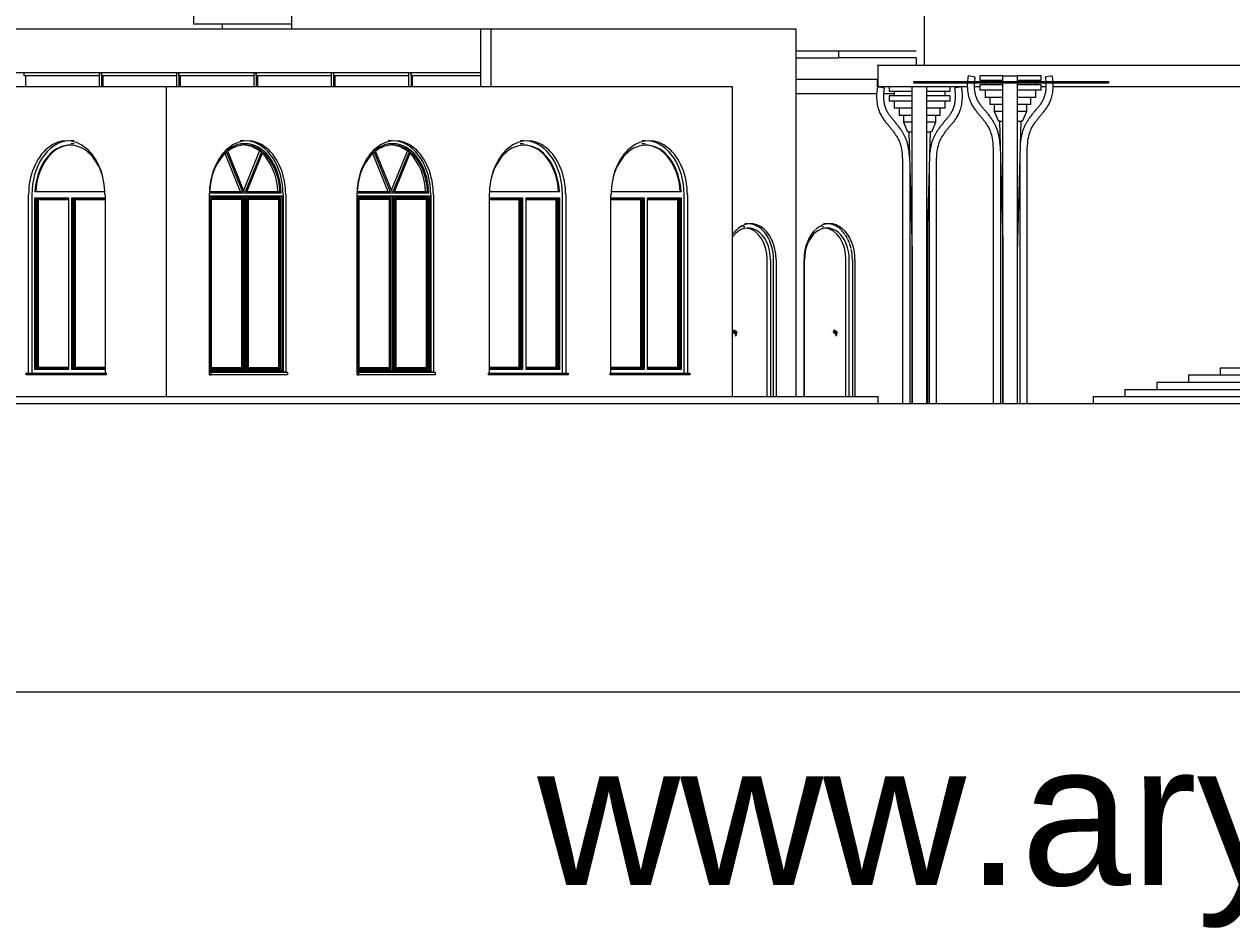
# Model space of a CAD drawing. Header units: millimetres. Extents: x -21636 to 28764, y -7273 to 14600.
# Drawn here: x -13209 to 3564, y -7273 to 5269 of the extents above; entities that cross this region are included whole.
import ezdxf

# ---------------------------------------------------------------- set-up
doc = ezdxf.new("R2010")
doc.units = ezdxf.units.MM
for name, color, linetype, lineweight in [('A-DETL-THIN', 151, 'Continuous', 9), ('A-DOOR', 31, 'Continuous', 9), ('A-DOOR-FRAM', 31, 'Continuous', 9), ('A-FLOR', 192, 'Continuous', 9), ('A-GENM', 13, 'Continuous', 9), ('A-GLAZ', 151, 'Continuous', 9), ('A-GLAZ-CURT', 52, 'Continuous', 9), ('A-GLAZ-CWMG', 51, 'Continuous', 9), ('A-ROOF', 132, 'Continuous', 9), ('A-WALL', 113, 'Continuous', 9), ('G-ANNO-TEXT', 231, 'Continuous', 9), ('I-FURN-PNLS', 30, 'Continuous', 9), ('I-WALL', 2, 'Continuous', 9)]:
    doc.layers.add(name, color=color, linetype=linetype, lineweight=lineweight)
doc.styles.add('Arial', font='arial.ttf', dxfattribs={"height": 1967.065868})

# ---------------------------------------------------------------- blocks, each defined once
blk = doc.blocks.new('Arch - 750 x 2100 mm-239388-West')
at = {"layer": 'A-DOOR'}
for p, q in [((-2106, 2455), (-2130, 2455)), ((-1955, 1020), (-1957, 1020)), ((-1934, 1007), (-1955, 1007)), ((-1957, 980), (-1955, 980)), ((-1955, 993), (-1934, 993))]:
    blk.add_line(p, q, dxfattribs=at)
at = {"layer": 'A-DOOR', "flags": 128}
for points in [[(-2007, 1009), (-2007, 1009), (-2007, 1009), (-2007, 1009)], [(-2007, 1009), (-2007, 1009), (-2007, 1009), (-2007, 1009)], [(-1932, 1009), (-1932, 1009), (-1932, 1009), (-1932, 1009), (-1932, 1009), (-1932, 1009), (-1932, 1009), (-1932, 1009), (-1932, 1009), (-1933, 1009), (-1933, 1009), (-1933, 1009), (-1933, 1009), (-1933, 1009), (-1933, 1009), (-1933, 1009), (-1933, 1009), (-1933, 1009), (-1933, 1009), (-1933, 1009), (-1933, 1009), (-1933, 1009), (-1933, 1009), (-1933, 1009), (-1933, 1009), (-1933, 1009), (-1933, 1009), (-1933, 1009), (-1933, 1009), (-1933, 1009), (-1933, 1009), (-1933, 1009), (-1933, 1009), (-1934, 1009), (-1934, 1009), (-1934, 1009), (-1934, 1009), (-1934, 1009), (-1934, 1009), (-1934, 1009), (-1934, 1009), (-1934, 1009), (-1934, 1009), (-1934, 1009), (-1934, 1009), (-1934, 1009), (-1934, 1009), (-1934, 1009), (-1934, 1009), (-1934, 1009), (-1935, 1009), (-1935, 1009), (-1935, 1009), (-1935, 1009), (-1935, 1009), (-1935, 1009), (-1935, 1009), (-1935, 1009), (-1935, 1009)], [(-1933, 1009), (-1933, 1009), (-1933, 1009), (-1933, 1009), (-1933, 1009), (-1933, 1009), (-1933, 1009), (-1933, 1009), (-1933, 1009), (-1933, 1009), (-1933, 1009), (-1932, 1009), (-1932, 1009), (-1932, 1009), (-1932, 1009), (-1932, 1009), (-1932, 1009), (-1932, 1009), (-1932, 1009), (-1932, 1009)], [(-1932, 1009), (-1932, 1009), (-1932, 1009), (-1931, 1009), (-1931, 1009), (-1930, 1008), (-1930, 1008), (-1930, 1008), (-1929, 1008), (-1929, 1008), (-1929, 1008), (-1928, 1008), (-1928, 1008), (-1928, 1007), (-1927, 1007), (-1927, 1007), (-1927, 1007), (-1926, 1007), (-1926, 1006), (-1926, 1006), (-1926, 1006), (-1925, 1006), (-1925, 1005), (-1925, 1005), (-1925, 1005), (-1924, 1004), (-1924, 1004), (-1924, 1004), (-1924, 1003), (-1924, 1003), (-1924, 1003), (-1923, 1002), (-1923, 1002), (-1923, 1002), (-1923, 1001), (-1923, 1001), (-1923, 1000), (-1923, 1000), (-1923, 1000), (-1923, 999), (-1923, 999)], [(-1932, 945), (-1932, 945), (-1932, 945), (-1932, 945), (-1932, 945), (-1932, 945), (-1932, 945), (-1932, 945), (-1932, 945), (-1932, 944), (-1933, 944), (-1933, 944), (-1933, 944), (-1933, 944), (-1933, 944), (-1933, 944), (-1933, 944), (-1933, 944), (-1933, 944), (-1933, 944), (-1933, 944), (-1933, 944), (-1933, 944), (-1933, 944), (-1934, 944), (-1934, 944), (-1934, 944), (-1934, 944)], [(-1923, 999), (-1923, 993), (-1923, 986), (-1924, 979), (-1925, 973), (-1926, 966), (-1928, 960), (-1929, 954), (-1931, 947), (-1932, 945)]]:
    blk.add_lwpolyline(points, dxfattribs=at)
at = {"layer": 'A-DOOR'}
for centre, major_axis, start_param, end_param in [((-1957, 1000), (0, 20), 0, 1.570796), ((-1955, 1000), (0, 20), 5.048912, 7.853982), ((-1955, 1000), (0, 7), 6.021386, 7.853982), ((-1935, 999), (0, 9.45), 0, 1.570796), ((-1933, 999), (0, 9.45), 5.759587, 6.283185), ((-1957, 1000), (0, 20), 1.570796, 3.403392), ((-1955, 1000), (0, 20), 1.570796, 4.364559), ((-1955, 1000), (0, 7), 1.570796, 3.403392), ((-1825, 999), (0, 165), 1.570796, 1.904747), ((-1934, 946), (0, 2.34), 1.904747, 2.985054), ((-1934, 946), (0, 2.34), 3.298132, 4.378438)]:
    blk.add_ellipse(centre, major_axis=major_axis, ratio=0.707107, start_param=start_param, end_param=end_param, dxfattribs=at)
at = {"layer": 'A-DOOR-FRAM'}
for p, q in [((-2060, 2500), (-2105, 2500)), ((-2371, 100), (-2371, 2000)), ((-1795, 100), (-1795, 2000)), ((-1749, 100), (-1749, 2000)), ((-1706, 2000), (-1706, 100))]:
    blk.add_line(p, q, dxfattribs=at)
for centre, major_axis, start_param, end_param in [((-2060, 2000), (0, 440), 4.712389, 7.853982), ((-2106, 2000), (0, 440), 4.712389, 6.200512), ((-2060, 2000), (0, 500), 6.126106, 6.232979), ((-2060, 2000), (0, 500), 5.969026, 6.107204), ((-2060, 2000), (0, 500), 5.811946, 5.949747), ((-2060, 2000), (0, 500), 5.654867, 5.792242), ((-2060, 2000), (0, 500), 5.497787, 5.634663), ((-2060, 2000), (0, 500), 5.340708, 5.476961), ((-2060, 2000), (0, 500), 5.183628, 5.319032), ((-2060, 2000), (0, 500), 5.026548, 5.160601), ((-2060, 2000), (0, 500), 4.712389, 5.000666)]:
    blk.add_ellipse(centre, major_axis=major_axis, ratio=0.707107, start_param=start_param, end_param=end_param, dxfattribs=at)
blk = doc.blocks.new('Arch - 750 x 2100 mm-239389-West')
at = {"layer": 'A-DOOR'}
for p, q in [((-3201, 2455), (-3226, 2455)), ((-3347, 1020), (-3349, 1020)), ((-3326, 1007), (-3347, 1007)), ((-3349, 980), (-3347, 980)), ((-3347, 993), (-3326, 993))]:
    blk.add_line(p, q, dxfattribs=at)
at = {"layer": 'A-DOOR', "flags": 128}
for points in [[(-3325, 1009), (-3325, 1009), (-3325, 1009), (-3325, 1009), (-3325, 1009), (-3325, 1009), (-3325, 1009), (-3325, 1009), (-3325, 1009), (-3325, 1009), (-3325, 1009), (-3325, 1009), (-3325, 1009), (-3325, 1009), (-3325, 1009), (-3325, 1009), (-3325, 1009), (-3325, 1009), (-3325, 1009), (-3325, 1009), (-3325, 1009), (-3325, 1009), (-3325, 1009), (-3325, 1009), (-3325, 1009), (-3325, 1009), (-3325, 1009), (-3325, 1009), (-3325, 1009), (-3325, 1009), (-3325, 1009), (-3326, 1009), (-3326, 1009), (-3326, 1009), (-3326, 1009), (-3326, 1009), (-3326, 1009), (-3326, 1009), (-3326, 1009), (-3326, 1009), (-3326, 1009), (-3326, 1009), (-3326, 1009), (-3326, 1009), (-3326, 1009), (-3326, 1009), (-3326, 1009), (-3326, 1009), (-3327, 1009), (-3327, 1009), (-3327, 1009), (-3327, 1009), (-3327, 1009), (-3327, 1009), (-3327, 1009), (-3327, 1009), (-3327, 1009), (-3327, 1009), (-3327, 1009)], [(-3325, 1009), (-3325, 1009), (-3325, 1009), (-3325, 1009), (-3325, 1009), (-3325, 1009), (-3325, 1009), (-3325, 1009), (-3325, 1009), (-3325, 1009), (-3325, 1009), (-3325, 1009), (-3325, 1009), (-3325, 1009), (-3325, 1009), (-3325, 1009), (-3325, 1009), (-3325, 1009), (-3325, 1009), (-3325, 1009)], [(-3325, 1009), (-3324, 1009), (-3324, 1009), (-3323, 1009), (-3323, 1009), (-3323, 1008), (-3322, 1008), (-3322, 1008), (-3322, 1008), (-3321, 1008), (-3321, 1008), (-3320, 1008), (-3320, 1008), (-3320, 1007), (-3319, 1007), (-3319, 1007), (-3319, 1007), (-3319, 1007), (-3318, 1006), (-3318, 1006), (-3318, 1006), (-3317, 1006), (-3317, 1005), (-3317, 1005), (-3317, 1005), (-3317, 1004), (-3316, 1004), (-3316, 1004), (-3316, 1003), (-3316, 1003), (-3316, 1003), (-3316, 1002), (-3315, 1002), (-3315, 1002), (-3315, 1001), (-3315, 1001), (-3315, 1000), (-3315, 1000), (-3315, 1000), (-3315, 999), (-3315, 999)], [(-3324, 945), (-3324, 945), (-3324, 945), (-3324, 945), (-3324, 945), (-3324, 945), (-3324, 945), (-3324, 945), (-3325, 945), (-3325, 944), (-3325, 944), (-3325, 944), (-3325, 944), (-3325, 944), (-3325, 944), (-3325, 944), (-3325, 944), (-3325, 944), (-3325, 944), (-3325, 944), (-3325, 944), (-3325, 944), (-3326, 944), (-3326, 944), (-3326, 944), (-3326, 944), (-3326, 944), (-3326, 944)], [(-3315, 999), (-3315, 993), (-3316, 986), (-3316, 979), (-3317, 973), (-3318, 966), (-3320, 960), (-3321, 954), (-3323, 947), (-3324, 945)]]:
    blk.add_lwpolyline(points, dxfattribs=at)
at = {"layer": 'A-DOOR'}
for centre, major_axis, start_param, end_param in [((-3349, 1000), (0, 20), 0, 1.570796), ((-3347, 1000), (0, 20), 5.060219, 7.853982), ((-3347, 1000), (0, 7), 6.021386, 7.853982), ((-3327, 999), (0, 9.45), 0, 1.570796), ((-3325, 999), (0, 9.45), 6.021386, 6.283185), ((-3349, 1000), (0, 20), 1.570796, 3.403392), ((-3347, 1000), (0, 20), 1.570796, 4.375866), ((-3347, 1000), (0, 7), 1.570796, 3.403392), ((-3217, 999), (0, 165), 1.570796, 1.904747), ((-3326, 946), (0, 2.34), 1.904747, 2.985054), ((-3326, 946), (0, 2.34), 3.298132, 4.378438)]:
    blk.add_ellipse(centre, major_axis=major_axis, ratio=0.707107, start_param=start_param, end_param=end_param, dxfattribs=at)
at = {"layer": 'A-DOOR-FRAM'}
for p, q in [((-3155, 2500), (-3199, 2500)), ((-2890, 100), (-2890, 2000)), ((-2844, 2000), (-2844, 100)), ((-2801, 100), (-2801, 2000))]:
    blk.add_line(p, q, dxfattribs=at)
for centre, major_axis, end_param in [((-3155, 2000), (0, 440), 7.044411), ((-3201, 2000), (0, 440), 6.200512), ((-3155, 2000), (0, 500), 6.232979)]:
    blk.add_ellipse(centre, major_axis=major_axis, ratio=0.707107, start_param=4.712389, end_param=end_param, dxfattribs=at)
blk = doc.blocks.new('Table Dining 4 Seater-Circular - 1200 mm dia-177582-West')
at = {"layer": 'I-FURN-PNLS', "flags": 128}
blk.add_lwpolyline([(-13063, 1430), (-13064, 1430), (-13064, 1430)], dxfattribs=at)
blk = doc.blocks.new('roof 3 - roof 3-224801-West')
at = {"layer": 'A-GENM'}
for p, q in [((-2486, 4900), (-1896, 4900)), ((-1896, 4900), (-820, 4900)), ((-1896, 4800), (-1896, 4900)), ((-1896, 4800), (-1902, 4800)), ((-820, 4800), (-1896, 4800))]:
    blk.add_line(p, q, dxfattribs=at)
blk = doc.blocks.new('Family6 - Family6-227031-West')
at = {"layer": 'A-GENM'}
for p in [(-16502, 100), (-1348, 0)]:
    blk.add_line(p, (-1348, 100), dxfattribs=at)
blk = doc.blocks.new('System Panel - Glazed-229369-West')
at = {"layer": 'A-GLAZ-CURT'}
blk.add_line((-7818, 4550), (-7818, 4400), dxfattribs=at)
blk = doc.blocks.new('System Panel - Glazed-229370-West')
at = {"layer": 'A-GLAZ-CURT'}
blk.add_line((-8892, 4550), (-8892, 4400), dxfattribs=at)
blk = doc.blocks.new('Rectangular Mullion - 50 x 150mm-V5-West')
at = {"layer": 'A-GLAZ-CWMG'}
for p, q in [((-7836, 4550), (-7836, 4600)), ((-6867, 4550), (-7836, 4550))]:
    blk.add_line(p, q, dxfattribs=at)
blk = doc.blocks.new('Rectangular Mullion - 50 x 150mm-229366-West')
at = {"layer": 'A-GLAZ-CWMG'}
for p, q in [((-8910, 4550), (-8910, 4600)), ((-7871, 4550), (-8910, 4550)), ((-7871, 4600), (-7871, 4550))]:
    blk.add_line(p, q, dxfattribs=at)
blk = doc.blocks.new('Rectangular Mullion - 50 x 150mm-229360-West')
at = {"layer": 'A-GLAZ-CWMG'}
for p, q in [((-7871, 4600), (-7871, 4400)), ((-7836, 4600), (-7836, 4400))]:
    blk.add_line(p, q, dxfattribs=at)
blk = doc.blocks.new('Family7 - Family7-230587-West')
at = {"layer": 'A-GENM'}
for p, q in [((-1361, 4700), (-1348, 4700)), ((-1348, 4700), (16315, 4700)), ((-1348, 4400), (-1348, 4700)), ((-1361, 4500), (-1361, 4400)), ((-1348, 4400), (-1361, 4400)), ((-110, 4400), (-1348, 4400)), ((65, 4400), (-10, 4400)), ((982, 4400), (914, 4400)), ((9615, 4400), (1082, 4400))]:
    blk.add_line(p, q, dxfattribs=at)
blk = doc.blocks.new('Family8 - COLUMN-V12-West')
at = {"layer": 'A-GENM'}
for p, q in [((-1260, 4383), (-1358, 4400)), ((-1195, 4400), (-1195, 4340)), ((-346, 4340), (-346, 4400)), ((-189, 4400), (-288, 4383)), ((-1195, 4340), (-877, 4340)), ((-1195, 4276), (-1195, 4201)), ((-877, 4276), (-1195, 4276)), ((-877, 4201), (-1195, 4201)), ((-1124, 4340), (-1124, 4276)), ((-1124, 4201), (-1124, 4101)), ((-677, 4340), (-346, 4340)), ((-346, 4276), (-677, 4276)), ((-346, 4201), (-677, 4201)), ((-417, 4276), (-417, 4340)), ((-417, 4101), (-417, 4201)), ((-346, 4201), (-346, 4276)), ((-877, 4101), (-1124, 4101)), ((-1055, 4101), (-1055, 4002)), ((-417, 4101), (-677, 4101)), ((-486, 4002), (-486, 4101)), ((-877, 4002), (-1055, 4002)), ((-996, 4002), (-996, 3907)), ((-996, 3907), (-939, 3773)), ((-877, 3907), (-996, 3907)), ((-486, 4002), (-677, 4002)), ((-545, 3907), (-677, 3907)), ((-602, 3773), (-545, 3907)), ((-545, 3907), (-545, 4002)), ((-924, 3773), (-939, 3773)), ((-922, 3773), (-877, 3773)), ((-922, 3773), (-877, 2103)), ((-677, 3773), (-622, 3773)), ((-672, 1950), (-622, 3773)), ((-602, 3773), (-622, 3773)), ((-1009, 3306), (-1009, 0)), ((-909, 3278), (-909, 0)), ((-877, 0), (-877, 3306)), ((-677, 3306), (-677, 0)), ((-539, 0), (-539, 3306)), ((-639, 3182), (-639, 0)), ((-877, 2126), (-877, 0)), ((-672, 1950), (-677, 1950))]:
    blk.add_line(p, q, dxfattribs=at)
for points, knots in [([(-1358, 4400), (-1370, 4332), (-1374, 4239), (-1357, 4132), (-1337, 4063), (-1309, 4004), (-1278, 3953), (-1244, 3909), (-1211, 3870), (-1180, 3834), (-1151, 3798), (-1127, 3766), (-1108, 3737), (-1093, 3715), (-1078, 3690), (-1058, 3651), (-1034, 3589), (-1014, 3478), (-1009, 3371), (-1009, 3306)], [-2.652605, -2.652605, -2.652605, -2.652605, -2.321029, -2.155241, -1.989453, -1.823666, -1.657878, -1.49209, -1.326302, -1.160515, -0.994727, -0.828939, -0.746045, -0.663151, -0.580257, -0.497363, -0.331576, -0.165788, 0, 0, 0, 0]), ([(-913, 3431), (-914, 3448), (-917, 3491), (-926, 3551), (-938, 3610), (-954, 3660), (-972, 3703), (-987, 3733), (-1000, 3754), (-1007, 3766), (-1012, 3774), (-1018, 3783), (-1024, 3793), (-1032, 3805), (-1043, 3820), (-1056, 3838), (-1072, 3859), (-1088, 3878), (-1103, 3898), (-1116, 3913), (-1127, 3926), (-1138, 3939), (-1151, 3954), (-1166, 3973), (-1181, 3992), (-1200, 4017), (-1217, 4045), (-1232, 4075), (-1242, 4099), (-1251, 4126), (-1259, 4155), (-1264, 4187), (-1270, 4233), (-1271, 4296), (-1265, 4353), (-1260, 4383)], [0.11283, 0.11283, 0.11283, 0.11283, 0.165788, 0.248682, 0.331576, 0.414469, 0.497363, 0.580257, 0.621704, 0.663151, 0.683875, 0.704598, 0.746045, 0.787492, 0.828939, 0.911833, 0.994727, 1.077621, 1.160515, 1.243408, 1.284855, 1.326302, 1.409196, 1.49209, 1.574984, 1.657878, 1.823666, 1.90656, 1.989453, 2.072347, 2.155241, 2.238135, 2.321029, 2.486817, 2.652605, 2.652605, 2.652605, 2.652605]), ([(-877, 3306), (-877, 3371), (-877, 3478), (-877, 3589), (-877, 3651), (-877, 3690), (-877, 3715), (-877, 3737), (-877, 3766), (-877, 3798), (-877, 3834), (-877, 3870), (-877, 3909), (-877, 3953), (-877, 4004), (-877, 4063), (-877, 4132), (-877, 4239), (-877, 4332), (-877, 4400)], [0, 0, 0, 0, 0.165788, 0.331576, 0.497363, 0.580257, 0.663151, 0.746045, 0.828939, 0.994727, 1.160515, 1.326302, 1.49209, 1.657878, 1.823666, 1.989453, 2.155241, 2.321029, 2.652605, 2.652605, 2.652605, 2.652605]), ([(-677, 4400), (-677, 4332), (-677, 4239), (-677, 4132), (-677, 4063), (-677, 4004), (-677, 3953), (-677, 3909), (-677, 3870), (-677, 3834), (-677, 3798), (-677, 3766), (-677, 3737), (-677, 3715), (-677, 3690), (-677, 3651), (-677, 3589), (-677, 3478), (-677, 3371), (-677, 3306)], [-2.652605, -2.652605, -2.652605, -2.652605, -2.321029, -2.155241, -1.989453, -1.823666, -1.657878, -1.49209, -1.326302, -1.160515, -0.994727, -0.828939, -0.746045, -0.663151, -0.580257, -0.497363, -0.331576, -0.165788, 0, 0, 0, 0]), ([(-288, 4383), (-283, 4353), (-276, 4296), (-278, 4233), (-283, 4187), (-289, 4155), (-297, 4126), (-305, 4099), (-316, 4075), (-331, 4045), (-348, 4017), (-366, 3992), (-381, 3973), (-396, 3954), (-410, 3939), (-421, 3926), (-431, 3913), (-444, 3898), (-460, 3878), (-476, 3859), (-491, 3838), (-504, 3820), (-515, 3805), (-523, 3793), (-530, 3783), (-535, 3774), (-541, 3766), (-548, 3754), (-560, 3733), (-576, 3703), (-594, 3660), (-609, 3610), (-622, 3551), (-628, 3505), (-631, 3480), (-631, 3479)], [-2.652605, -2.652605, -2.652605, -2.652605, -2.486817, -2.321029, -2.238135, -2.155241, -2.072347, -1.989453, -1.90656, -1.823666, -1.657878, -1.574984, -1.49209, -1.409196, -1.326302, -1.284855, -1.243408, -1.160515, -1.077621, -0.994727, -0.911833, -0.828939, -0.787492, -0.746045, -0.704598, -0.683875, -0.663151, -0.621704, -0.580257, -0.497363, -0.414469, -0.331576, -0.248682, -0.165788, -0.164738, -0.164738, -0.164738, -0.164738]), ([(-539, 3306), (-539, 3371), (-533, 3478), (-513, 3589), (-490, 3651), (-470, 3690), (-455, 3715), (-440, 3737), (-420, 3766), (-397, 3798), (-368, 3834), (-337, 3870), (-303, 3909), (-270, 3953), (-238, 4004), (-211, 4063), (-190, 4132), (-174, 4239), (-177, 4332), (-189, 4400)], [0, 0, 0, 0, 0.165788, 0.331576, 0.497363, 0.580257, 0.663151, 0.746045, 0.828939, 0.994727, 1.160515, 1.326302, 1.49209, 1.657878, 1.823666, 1.989453, 2.155241, 2.321029, 2.652605, 2.652605, 2.652605, 2.652605])]:
    blk.add_open_spline(points, degree=3, knots=knots, dxfattribs=at)
blk = doc.blocks.new('water view - water view-248773-West')
at = {"layer": 'A-GENM'}
for p, q in [((5310, 1809), (5297, 1623)), ((5310, 1809), (5348, 1809)), ((5348, 1809), (5386, 1809)), ((5400, 1623), (5386, 1809)), ((5064, 1623), (5064, 1563)), ((5080, 1623), (5064, 1623)), ((5064, 1563), (5289, 1521)), ((5348, 1563), (5065, 1563)), ((5080, 1640), (5080, 1623)), ((5252, 1640), (5080, 1640)), ((5252, 1623), (5252, 1640)), ((5348, 1623), (5252, 1623)), ((5289, 1521), (5276, 1153)), ((5348, 1521), (5291, 1521)), ((5445, 1623), (5348, 1623)), ((5632, 1563), (5348, 1563)), ((5406, 1521), (5348, 1521)), ((5407, 1521), (5633, 1563)), ((5420, 1153), (5407, 1521)), ((5445, 1640), (5445, 1623)), ((5616, 1640), (5445, 1640)), ((5616, 1623), (5616, 1640)), ((5633, 1623), (5616, 1623)), ((5633, 1563), (5633, 1623)), ((4875, 1059), (4899, 906)), ((5348, 1059), (4875, 1059)), ((5276, 1153), (5253, 1059)), ((5348, 1153), (5276, 1153)), ((5420, 1153), (5348, 1153)), ((5822, 1059), (5348, 1059)), ((5444, 1059), (5420, 1153)), ((5798, 906), (5822, 1059)), ((5348, 906), (4900, 906)), ((5268, 906), (5218, 538)), ((5796, 906), (5348, 906)), ((5479, 538), (5429, 906)), ((5218, 538), (5208, 500)), ((5348, 538), (5219, 538)), ((5478, 538), (5348, 538)), ((5488, 500), (5479, 538)), ((2960, 400), (5228, 400)), ((2960, 400), (2960, 300)), ((3401, 500), (5228, 500)), ((3401, 500), (3401, 400)), ((5228, 500), (5469, 500)), ((5228, 400), (5228, 500)), ((5469, 421), (5228, 421)), ((5469, 400), (5228, 400)), ((5228, 400), (5469, 400)), ((5228, 300), (5228, 400)), ((5469, 500), (7296, 500)), ((5469, 500), (5469, 400)), ((5469, 400), (7736, 400)), ((5469, 400), (5469, 300)), ((7296, 400), (7296, 500)), ((7736, 300), (7736, 400)), ((2080, 200), (5228, 200)), ((2080, 200), (2080, 100)), ((2520, 300), (5228, 300)), ((2520, 300), (2520, 200)), ((5469, 321), (5228, 321)), ((5228, 300), (5469, 300)), ((5228, 200), (5228, 300)), ((5469, 300), (5228, 300)), ((5469, 221), (5228, 221)), ((5469, 200), (5228, 200)), ((5228, 200), (5469, 200)), ((5228, 100), (5228, 200)), ((5469, 300), (8177, 300)), ((5469, 300), (5469, 200)), ((5469, 200), (8617, 200)), ((5469, 200), (5469, 100)), ((8177, 200), (8177, 300)), ((8617, 100), (8617, 200)), ((1640, 100), (5228, 100)), ((1640, 100), (1640, 0)), ((5469, 121), (5228, 121)), ((5469, 100), (5228, 100)), ((5228, 100), (5469, 100)), ((5228, 0), (5228, 100)), ((5469, 21), (5228, 21)), ((5469, 100), (9057, 100)), ((5469, 100), (5469, 0)), ((9057, 0), (9057, 100))]:
    blk.add_line(p, q, dxfattribs=at)
at = {"layer": 'A-GENM', "flags": 128}
for points in [[(5310, 1809), (5308, 1810), (5306, 1812), (5303, 1814), (5301, 1815), (5299, 1817), (5297, 1819), (5295, 1822), (5293, 1824), (5291, 1826), (5290, 1828), (5288, 1831), (5287, 1833), (5285, 1836), (5284, 1838), (5283, 1841), (5282, 1843), (5281, 1846), (5280, 1849), (5279, 1852), (5278, 1854), (5278, 1857), (5277, 1860), (5277, 1863), (5277, 1866), (5277, 1869), (5277, 1871), (5277, 1874), (5277, 1877), (5278, 1880), (5278, 1883), (5279, 1886), (5279, 1888), (5280, 1891), (5281, 1894), (5282, 1896), (5283, 1899), (5285, 1902), (5286, 1904), (5287, 1907), (5289, 1909), (5291, 1911), (5292, 1914), (5294, 1916), (5296, 1918), (5298, 1920), (5300, 1922), (5302, 1924), (5305, 1926), (5307, 1927), (5309, 1929), (5312, 1931), (5314, 1932), (5317, 1933), (5319, 1935), (5322, 1936), (5325, 1937), (5327, 1938), (5330, 1938), (5333, 1939), (5336, 1940), (5338, 1940), (5341, 1940), (5344, 1941), (5347, 1941), (5348, 1941)], [(5348, 1941), (5351, 1941), (5354, 1941), (5357, 1940), (5360, 1940), (5363, 1939), (5365, 1939), (5368, 1938), (5371, 1937), (5374, 1936), (5376, 1935), (5379, 1934), (5381, 1933), (5384, 1931), (5386, 1930), (5389, 1928), (5391, 1927), (5393, 1925), (5396, 1923), (5398, 1921), (5400, 1919), (5402, 1917), (5404, 1915), (5405, 1913), (5407, 1910), (5409, 1908), (5410, 1905), (5411, 1903), (5413, 1900), (5414, 1898), (5415, 1895), (5416, 1892), (5417, 1890), (5418, 1887), (5418, 1884), (5419, 1881), (5419, 1879), (5420, 1876), (5420, 1873), (5420, 1870), (5420, 1867), (5420, 1864), (5419, 1861), (5419, 1859), (5419, 1856), (5418, 1853), (5417, 1850), (5417, 1847), (5416, 1845), (5415, 1842), (5413, 1839), (5412, 1837), (5411, 1834), (5409, 1832), (5408, 1829), (5406, 1827), (5404, 1825), (5403, 1823), (5401, 1820), (5399, 1818), (5397, 1816), (5395, 1815), (5392, 1813), (5390, 1811), (5388, 1809), (5386, 1809)]]:
    blk.add_lwpolyline(points, dxfattribs=at)
blk = doc.blocks.new('Family8 - COLUMN-V20-West')
at = {"layer": 'A-GENM'}
for p, q in [((0, 4533), (-98, 4550)), ((65, 4550), (65, 4490)), ((383, 4550), (65, 4550)), ((383, 4550), (583, 4550)), ((914, 4550), (583, 4550)), ((914, 4490), (914, 4550)), ((1070, 4550), (972, 4533)), ((65, 4490), (383, 4490)), ((65, 4426), (65, 4351)), ((383, 4426), (65, 4426)), ((136, 4490), (136, 4476)), ((136, 4451), (136, 4426)), ((583, 4490), (914, 4490)), ((914, 4426), (583, 4426)), ((843, 4476), (843, 4490)), ((843, 4426), (843, 4451)), ((914, 4351), (914, 4426)), ((383, 4351), (65, 4351)), ((136, 4351), (136, 4251)), ((383, 4251), (136, 4251)), ((205, 4251), (205, 4152)), ((914, 4351), (583, 4351)), ((843, 4251), (583, 4251)), ((774, 4152), (774, 4251)), ((843, 4251), (843, 4351)), ((383, 4152), (205, 4152)), ((264, 4152), (264, 4057)), ((264, 4057), (321, 3923)), ((383, 4057), (264, 4057)), ((774, 4152), (583, 4152)), ((715, 4057), (583, 4057)), ((658, 3923), (715, 4057)), ((715, 4057), (715, 4152)), ((336, 3923), (321, 3923)), ((337, 3923), (383, 3923)), ((337, 3923), (383, 2253)), ((583, 3923), (637, 3923)), ((587, 2100), (637, 3923)), ((658, 3923), (638, 3923)), ((251, 3456), (251, 0)), ((351, 3428), (351, 0)), ((383, 0), (383, 3456)), ((583, 3456), (583, 0)), ((721, 0), (721, 3456)), ((621, 3332), (621, 0)), ((382, 2276), (382, 0)), ((587, 2100), (583, 2100))]:
    blk.add_line(p, q, dxfattribs=at)
for points in [[(-98, 4550), (-103, 4524), (-106, 4499), (-108, 4475)], [(-8, 4475), (-6, 4494), (-3, 4513), (0, 4533)], [(383, 4475), (383, 4499), (383, 4524), (383, 4550)], [(583, 4550), (583, 4524), (583, 4499), (583, 4475)], [(972, 4533), (975, 4513), (978, 4494), (980, 4475)], [(1080, 4475), (1078, 4499), (1075, 4524), (1070, 4550)]]:
    blk.add_open_spline(points, degree=3, dxfattribs=at)
for points, knots in [([(-110, 4450), (-111, 4420), (-110, 4361), (-98, 4282), (-77, 4213), (-50, 4154), (-18, 4103), (16, 4059), (49, 4020), (80, 3984), (109, 3948), (133, 3916), (152, 3887), (167, 3865), (182, 3840), (202, 3801), (225, 3739), (245, 3628), (251, 3521), (251, 3456)], [-2.483025, -2.483025, -2.483025, -2.483025, -2.321029, -2.155241, -1.989453, -1.823666, -1.657878, -1.49209, -1.326302, -1.160515, -0.994727, -0.828939, -0.746045, -0.663151, -0.580257, -0.497363, -0.331576, -0.165788, 0, 0, 0, 0]), ([(347, 3581), (346, 3598), (342, 3641), (334, 3701), (321, 3760), (306, 3810), (288, 3853), (272, 3883), (260, 3904), (253, 3916), (247, 3924), (242, 3933), (235, 3943), (227, 3955), (217, 3970), (204, 3988), (188, 4009), (172, 4028), (157, 4048), (143, 4063), (133, 4076), (122, 4089), (109, 4104), (93, 4123), (78, 4142), (60, 4167), (43, 4195), (28, 4225), (18, 4249), (9, 4276), (1, 4305), (-5, 4337), (-10, 4383), (-12, 4421), (-9, 4449), (-9, 4450)], [0.11283, 0.11283, 0.11283, 0.11283, 0.165788, 0.248682, 0.331576, 0.414469, 0.497363, 0.580257, 0.621704, 0.663151, 0.683875, 0.704598, 0.746045, 0.787492, 0.828939, 0.911833, 0.994727, 1.077621, 1.160515, 1.243408, 1.284855, 1.326302, 1.409196, 1.49209, 1.574984, 1.657878, 1.823666, 1.90656, 1.989453, 2.072347, 2.155241, 2.238135, 2.321029, 2.486817, 2.492504, 2.492504, 2.492504, 2.492504]), ([(383, 3456), (383, 3521), (383, 3628), (383, 3739), (383, 3801), (383, 3840), (383, 3865), (383, 3887), (383, 3916), (383, 3948), (383, 3984), (383, 4020), (383, 4059), (383, 4103), (383, 4154), (383, 4213), (383, 4282), (383, 4361), (383, 4420), (383, 4450)], [0, 0, 0, 0, 0.165788, 0.331576, 0.497363, 0.580257, 0.663151, 0.746045, 0.828939, 0.994727, 1.160515, 1.326302, 1.49209, 1.657878, 1.823666, 1.989453, 2.155241, 2.321029, 2.483025, 2.483025, 2.483025, 2.483025]), ([(583, 4450), (583, 4420), (583, 4361), (583, 4282), (583, 4213), (583, 4154), (583, 4103), (583, 4059), (583, 4020), (583, 3984), (583, 3948), (583, 3916), (583, 3887), (583, 3865), (583, 3840), (583, 3801), (583, 3739), (583, 3628), (583, 3521), (583, 3456)], [-2.483025, -2.483025, -2.483025, -2.483025, -2.321029, -2.155241, -1.989453, -1.823666, -1.657878, -1.49209, -1.326302, -1.160515, -0.994727, -0.828939, -0.746045, -0.663151, -0.580257, -0.497363, -0.331576, -0.165788, 0, 0, 0, 0]), ([(981, 4450), (981, 4449), (983, 4422), (982, 4383), (977, 4337), (971, 4305), (963, 4276), (954, 4249), (944, 4225), (929, 4195), (912, 4167), (894, 4142), (879, 4123), (863, 4104), (850, 4089), (839, 4076), (829, 4063), (815, 4048), (800, 4028), (784, 4009), (768, 3988), (755, 3970), (745, 3955), (737, 3943), (730, 3933), (725, 3924), (719, 3916), (712, 3904), (700, 3883), (684, 3853), (666, 3810), (651, 3760), (638, 3700), (631, 3657), (629, 3630), (629, 3629)], [-2.492504, -2.492504, -2.492504, -2.492504, -2.486817, -2.321029, -2.238135, -2.155241, -2.072347, -1.989453, -1.90656, -1.823666, -1.657878, -1.574984, -1.49209, -1.409196, -1.326302, -1.284855, -1.243408, -1.160515, -1.077621, -0.994727, -0.911833, -0.828939, -0.787492, -0.746045, -0.704598, -0.683875, -0.663151, -0.621704, -0.580257, -0.497363, -0.414469, -0.331576, -0.248682, -0.165788, -0.164738, -0.164738, -0.164738, -0.164738]), ([(721, 3456), (721, 3521), (727, 3628), (747, 3739), (770, 3801), (790, 3840), (805, 3865), (820, 3887), (839, 3916), (863, 3948), (892, 3984), (923, 4020), (956, 4059), (990, 4103), (1022, 4154), (1049, 4213), (1070, 4282), (1082, 4361), (1083, 4420), (1082, 4450)], [0, 0, 0, 0, 0.165788, 0.331576, 0.497363, 0.580257, 0.663151, 0.746045, 0.828939, 0.994727, 1.160515, 1.326302, 1.49209, 1.657878, 1.823666, 1.989453, 2.155241, 2.321029, 2.483025, 2.483025, 2.483025, 2.483025])]:
    blk.add_open_spline(points, degree=3, knots=knots, dxfattribs=at)
blk = doc.blocks.new('System Panel - Glazed-249321-West')
at = {"layer": 'A-GLAZ-CURT'}
for p, q in [((-851, 4475), (1849, 4475)), ((-851, 4450), (-851, 4475)), ((1849, 4450), (-851, 4450)), ((1849, 4475), (1849, 4450))]:
    blk.add_line(p, q, dxfattribs=at)
blk = doc.blocks.new('Arched _2_ - Arched _2_ 3-253363-West')
at = {"layer": 'A-GLAZ'}
for p, q in [((-10142, 3650), (-10203, 3650)), ((-10173, 3610), (-10190, 3610)), ((-10145, 3610), (-10173, 3610)), ((-10203, 2943), (-10419, 3472)), ((-10399, 3492), (-10175, 2943)), ((-10151, 2943), (-10381, 3507)), ((-10159, 2964), (-9938, 3507)), ((-9910, 3507), (-10140, 2943)), ((-10116, 2943), (-9892, 3492)), ((-9938, 3507), (-9910, 3507)), ((-10637, 2885), (-10141, 2885)), ((-10635, 2874), (-10637, 2876)), ((-9640, 2925), (-10636, 2925)), ((-10635, 464), (-10635, 2874)), ((-10145, 2874), (-10635, 2874)), ((-10175, 2943), (-10634, 2943)), ((-10612, 2835), (-10620, 2852)), ((-10620, 2852), (-10620, 486)), ((-10160, 2852), (-10620, 2852)), ((-10160, 2852), (-10177, 2835)), ((-10160, 486), (-10160, 2852)), ((-10140, 2943), (-10151, 2943)), ((-10141, 2885), (-10145, 2874)), ((-10145, 2874), (-10145, 464)), ((-10141, 2885), (-10141, 453)), ((-10134, 2885), (-10138, 2885)), ((-10138, 2885), (-10138, 453)), ((-10134, 453), (-10134, 2885)), ((-10123, 2874), (-10134, 2885)), ((-10134, 2885), (-9629, 2885)), ((-10123, 464), (-10123, 2874)), ((-9632, 2874), (-10123, 2874)), ((-9657, 2943), (-10116, 2943)), ((-10099, 2835), (-10107, 2852)), ((-10107, 2852), (-10107, 486)), ((-9648, 2852), (-10107, 2852)), ((-9648, 2852), (-9664, 2835)), ((-9648, 486), (-9648, 2852)), ((-9629, 2885), (-9632, 2874)), ((-9632, 2874), (-9632, 464)), ((-9629, 2885), (-9629, 453)), ((-9612, 2900), (-9612, 451)), ((-10612, 2835), (-10612, 503)), ((-10177, 2835), (-10612, 2835)), ((-10189, 2835), (-10189, 503)), ((-10177, 503), (-10177, 2835)), ((-10099, 2835), (-10099, 503)), ((-9664, 2835), (-10099, 2835)), ((-9677, 2835), (-9677, 503)), ((-9664, 503), (-9664, 2835)), ((-10635, 464), (-10637, 462)), ((-10141, 453), (-10637, 453)), ((-10637, 451), (-9612, 451)), ((-9601, 450), (-10637, 450)), ((-9601, 447), (-10637, 447)), ((-10610, 434), (-10637, 440)), ((-10637, 400), (-10610, 400)), ((-10145, 464), (-10635, 464)), ((-10612, 503), (-10620, 486)), ((-10620, 486), (-10160, 486)), ((-10612, 503), (-10177, 503)), ((-10610, 400), (-10610, 434)), ((-9550, 434), (-10610, 434)), ((-9550, 400), (-10610, 400)), ((-10177, 503), (-10160, 486)), ((-10145, 464), (-10141, 453)), ((-10134, 453), (-10138, 453)), ((-10123, 464), (-10134, 453)), ((-9629, 453), (-10134, 453)), ((-9632, 464), (-10123, 464)), ((-10099, 503), (-10107, 486)), ((-10107, 486), (-9648, 486)), ((-10099, 503), (-9664, 503)), ((-9664, 503), (-9648, 486)), ((-9632, 464), (-9629, 453)), ((-9612, 451), (-9601, 450)), ((-9601, 450), (-9601, 447)), ((-9601, 447), (-9550, 434)), ((-9550, 434), (-9550, 400))]:
    blk.add_line(p, q, dxfattribs=at)
for centre, major_axis, start_param, end_param in [((-10142, 2900), (0, 710), 4.747608, 7.196179), ((-10145, 2900), (0, 692), 5.781265, 6.785106), ((-10145, 2900), (0, 710), 0.245044, 0.254957), ((-10145, 2900), (0, 710), 0.102666, 0.142794), ((-10173, 2900), (0, 692), 5.781265, 6.227416), ((-10142, 2900), (0, 750), 4.712389, 6.220353), ((-10145, 2900), (0, 710), 6.115262, 6.188066), ((-10145, 2900), (0, 710), 5.983497, 6.0577), ((-10145, 2900), (0, 710), 5.852014, 5.926976), ((-10145, 2900), (0, 710), 5.720927, 5.795964), ((-10145, 2900), (0, 692), 0.545277, 1.508618), ((-10173, 2900), (0, 692), 4.774568, 5.68889), ((-10145, 2900), (0, 692), 4.774568, 5.737909), ((-10145, 2900), (0, 710), 5.590415, 5.664716), ((-10145, 2900), (0, 710), 5.458375, 5.533272), ((-10145, 2900), (0, 710), 5.323817, 5.402385), ((-10145, 2900), (0, 710), 5.18835, 5.271966), ((-10145, 2900), (0, 710), 5.050895, 5.1413), ((-10145, 2900), (0, 710), 4.907517, 5.010421), ((-10145, 2900), (0, 710), 4.747608, 4.879357)]:
    blk.add_ellipse(centre, major_axis=major_axis, ratio=0.707107, start_param=start_param, end_param=end_param, dxfattribs=at)
blk = doc.blocks.new('Arched _2_ - Arched _2_ 3-V30-West')
at = {"layer": 'A-GLAZ'}
for p, q in [((-8091, 3650), (-8152, 3650)), ((-8122, 3610), (-8139, 3610)), ((-8095, 3610), (-8122, 3610)), ((-8152, 2943), (-8368, 3472)), ((-8349, 3492), (-8125, 2943)), ((-8100, 2943), (-8330, 3507)), ((-8109, 2964), (-7887, 3507)), ((-7859, 3507), (-8090, 2943)), ((-8065, 2943), (-7841, 3492)), ((-7887, 3507), (-7859, 3507)), ((-8586, 2885), (-8091, 2885)), ((-8585, 2874), (-8586, 2876)), ((-7590, 2925), (-8585, 2925)), ((-8585, 464), (-8585, 2874)), ((-8094, 2874), (-8585, 2874)), ((-8125, 2943), (-8583, 2943)), ((-8561, 2835), (-8569, 2852)), ((-8569, 2852), (-8569, 486)), ((-8110, 2852), (-8569, 2852)), ((-8110, 2852), (-8126, 2835)), ((-8110, 486), (-8110, 2852)), ((-8090, 2943), (-8100, 2943)), ((-8091, 2885), (-8094, 2874)), ((-8094, 2874), (-8094, 464)), ((-8091, 2885), (-8091, 453)), ((-8084, 2885), (-8088, 2885)), ((-8088, 2885), (-8088, 453)), ((-8084, 453), (-8084, 2885)), ((-8072, 2874), (-8084, 2885)), ((-8084, 2885), (-7578, 2885)), ((-8072, 464), (-8072, 2874)), ((-7582, 2874), (-8072, 2874)), ((-7607, 2943), (-8065, 2943)), ((-8048, 2835), (-8057, 2852)), ((-8057, 2852), (-8057, 486)), ((-7597, 2852), (-8057, 2852)), ((-7597, 2852), (-7613, 2835)), ((-7597, 486), (-7597, 2852)), ((-7578, 2885), (-7582, 2874)), ((-7582, 2874), (-7582, 464)), ((-7578, 2885), (-7578, 453)), ((-7561, 2900), (-7561, 451)), ((-8561, 2835), (-8561, 503)), ((-8126, 2835), (-8561, 2835)), ((-8139, 2835), (-8139, 503)), ((-8126, 503), (-8126, 2835)), ((-8048, 2835), (-8048, 503)), ((-7613, 2835), (-8048, 2835)), ((-7626, 2835), (-7626, 503)), ((-7613, 503), (-7613, 2835)), ((-8585, 464), (-8586, 462)), ((-8091, 453), (-8586, 453)), ((-8586, 451), (-7561, 451)), ((-7550, 450), (-8586, 450)), ((-7550, 447), (-8586, 447)), ((-8560, 434), (-8586, 440)), ((-8586, 400), (-8560, 400)), ((-8094, 464), (-8585, 464)), ((-8561, 503), (-8569, 486)), ((-8569, 486), (-8110, 486)), ((-8561, 503), (-8126, 503)), ((-8560, 400), (-8560, 434)), ((-7499, 434), (-8560, 434)), ((-7499, 400), (-8560, 400)), ((-8126, 503), (-8110, 486)), ((-8094, 464), (-8091, 453)), ((-8084, 453), (-8088, 453)), ((-8072, 464), (-8084, 453)), ((-7578, 453), (-8084, 453)), ((-7582, 464), (-8072, 464)), ((-8048, 503), (-8057, 486)), ((-8057, 486), (-7597, 486)), ((-8048, 503), (-7613, 503)), ((-7613, 503), (-7597, 486)), ((-7582, 464), (-7578, 453)), ((-7561, 451), (-7550, 450)), ((-7550, 450), (-7550, 447)), ((-7550, 447), (-7499, 434)), ((-7499, 434), (-7499, 400))]:
    blk.add_line(p, q, dxfattribs=at)
for centre, major_axis, start_param, end_param in [((-8091, 2900), (0, 710), 4.747608, 7.196179), ((-8095, 2900), (0, 692), 5.781265, 6.785106), ((-8095, 2900), (0, 710), 0.245044, 0.254957), ((-8095, 2900), (0, 710), 0.102666, 0.142794), ((-8122, 2900), (0, 692), 5.781265, 6.227416), ((-8091, 2900), (0, 750), 4.712389, 6.220353), ((-8095, 2900), (0, 710), 6.115262, 6.188066), ((-8095, 2900), (0, 710), 5.983497, 6.0577), ((-8095, 2900), (0, 710), 5.852014, 5.926976), ((-8095, 2900), (0, 710), 5.720927, 5.795964), ((-8095, 2900), (0, 692), 0.545277, 1.508618), ((-8122, 2900), (0, 692), 4.774568, 5.68889), ((-8095, 2900), (0, 692), 4.774568, 5.737909), ((-8095, 2900), (0, 710), 5.590415, 5.663523), ((-8095, 2900), (0, 710), 5.458375, 5.533272), ((-8095, 2900), (0, 710), 5.323817, 5.402385), ((-8095, 2900), (0, 710), 5.18835, 5.271966), ((-8095, 2900), (0, 710), 5.050895, 5.1413), ((-8095, 2900), (0, 710), 4.907517, 5.010421), ((-8095, 2900), (0, 710), 4.747608, 4.879357)]:
    blk.add_ellipse(centre, major_axis=major_axis, ratio=0.707107, start_param=start_param, end_param=end_param, dxfattribs=at)
blk = doc.blocks.new('Arched _2_ - Arched _2_ 3-V31-West')
at = {"layer": 'A-GLAZ'}
for p, q in [((-6292, 3610), (-6320, 3610)), ((-6263, 3650), (-6315, 3650)), ((-6275, 3610), (-6292, 3610)), ((-6748, 2857), (-6286, 2857)), ((-5776, 2943), (-6746, 2943)), ((-6299, 475), (-6299, 2857)), ((-6286, 2857), (-6286, 475)), ((-6239, 475), (-6239, 2857)), ((-6239, 2857), (-5775, 2857)), ((-5788, 475), (-5788, 2857)), ((-5775, 2857), (-5775, 475)), ((-5732, 425), (-5732, 2900)), ((-6748, 2845), (-6307, 2845)), ((-6748, 2835), (-6325, 2835)), ((-6337, 2835), (-6337, 503)), ((-6307, 2845), (-6325, 2835)), ((-6325, 2835), (-6325, 503)), ((-6307, 493), (-6307, 2845)), ((-6240, 2845), (-5795, 2845)), ((-6239, 2835), (-5812, 2835)), ((-5824, 2835), (-5824, 503)), ((-5795, 2845), (-5812, 2835)), ((-5812, 2835), (-5812, 503)), ((-5795, 493), (-5795, 2845)), ((-6766, 425), (-6748, 425)), ((-6766, 425), (-6766, 400)), ((-6748, 400), (-6766, 400)), ((-6325, 503), (-6748, 503)), ((-6748, 493), (-6307, 493)), ((-6286, 475), (-6748, 475)), ((-6748, 425), (-5652, 425)), ((-6748, 400), (-6748, 425)), ((-5652, 400), (-6748, 400)), ((-6307, 493), (-6325, 503)), ((-5812, 503), (-6239, 503)), ((-6239, 493), (-5795, 493)), ((-5775, 475), (-6239, 475)), ((-5795, 493), (-5812, 503)), ((-5652, 425), (-5652, 400))]:
    blk.add_line(p, q, dxfattribs=at)
for centre, major_axis, start_param, end_param in [((-6263, 2900), (0, 690), 4.774748, 7.485628), ((-6275, 2900), (0, 690), 4.774748, 6.270109), ((-6263, 2900), (0, 750), 4.712389, 6.220353)]:
    blk.add_ellipse(centre, major_axis=major_axis, ratio=0.707107, start_param=start_param, end_param=end_param, dxfattribs=at)
blk = doc.blocks.new('Arched _2_ - Arched _2_ 3-V32-West')
at = {"layer": 'A-GLAZ'}
for p, q in [((-4603, 3610), (-4631, 3610)), ((-4573, 3650), (-4626, 3650)), ((-4586, 3610), (-4603, 3610)), ((-5059, 2857), (-4597, 2857)), ((-4086, 2943), (-5057, 2943)), ((-4610, 475), (-4610, 2857)), ((-4597, 2857), (-4597, 475)), ((-4550, 475), (-4550, 2857)), ((-4550, 2857), (-4086, 2857)), ((-4098, 475), (-4098, 2857)), ((-4086, 2857), (-4086, 475)), ((-4043, 425), (-4043, 2900)), ((-5059, 2845), (-4618, 2845)), ((-5059, 2835), (-4635, 2835)), ((-4648, 2835), (-4648, 503)), ((-4618, 2845), (-4635, 2835)), ((-4635, 2835), (-4635, 503)), ((-4618, 493), (-4618, 2845)), ((-4550, 2845), (-4105, 2845)), ((-4550, 2835), (-4123, 2835)), ((-4135, 2835), (-4135, 503)), ((-4105, 2845), (-4123, 2835)), ((-4123, 2835), (-4123, 503)), ((-4105, 493), (-4105, 2845)), ((-5076, 425), (-5059, 425)), ((-5076, 425), (-5076, 400)), ((-5059, 400), (-5076, 400)), ((-4635, 503), (-5059, 503)), ((-5059, 493), (-4618, 493)), ((-4597, 475), (-5059, 475)), ((-5059, 425), (-3963, 425)), ((-5059, 400), (-5059, 425)), ((-3963, 400), (-5059, 400)), ((-4618, 493), (-4635, 503)), ((-4123, 503), (-4550, 503)), ((-4550, 493), (-4105, 493)), ((-4086, 475), (-4550, 475)), ((-4105, 493), (-4123, 503)), ((-3963, 425), (-3963, 400))]:
    blk.add_line(p, q, dxfattribs=at)
for centre, major_axis, start_param, end_param in [((-4573, 2900), (0, 690), 4.774748, 7.485628), ((-4586, 2900), (0, 690), 4.774748, 6.270109), ((-4573, 2900), (0, 750), 4.712389, 6.220353)]:
    blk.add_ellipse(centre, major_axis=major_axis, ratio=0.707107, start_param=start_param, end_param=end_param, dxfattribs=at)
blk = doc.blocks.new('Arched _2_ - Arched _2_ 3-V33-West')
at = {"layer": 'A-GLAZ'}
for p, q in [((-12519, 3650), (-12572, 3650)), ((-12542, 3610), (-12559, 3610)), ((-12514, 3610), (-12542, 3610)), ((-13102, 2900), (-13102, 425)), ((-12088, 2943), (-13059, 2943)), ((-13059, 475), (-13059, 2857)), ((-13059, 2857), (-12595, 2857)), ((-13047, 2857), (-13047, 475)), ((-12595, 2857), (-12595, 475)), ((-12548, 475), (-12548, 2857)), ((-12548, 2857), (-12086, 2857)), ((-12536, 2857), (-12536, 475)), ((-13040, 2845), (-13040, 493)), ((-13040, 2845), (-12595, 2845)), ((-13022, 2835), (-13040, 2845)), ((-13022, 503), (-13022, 2835)), ((-13022, 2835), (-12595, 2835)), ((-13010, 503), (-13010, 2835)), ((-12527, 2845), (-12527, 493)), ((-12527, 2845), (-12086, 2845)), ((-12510, 2835), (-12527, 2845)), ((-12510, 503), (-12510, 2835)), ((-12510, 2835), (-12086, 2835)), ((-12497, 503), (-12497, 2835)), ((-13183, 425), (-12086, 425)), ((-13183, 400), (-13183, 425)), ((-12086, 400), (-13183, 400)), ((-12595, 475), (-13059, 475)), ((-13040, 493), (-13022, 503)), ((-13040, 493), (-12595, 493)), ((-12595, 503), (-13022, 503)), ((-12086, 475), (-12548, 475)), ((-12527, 493), (-12510, 503)), ((-12527, 493), (-12086, 493)), ((-12086, 503), (-12510, 503)), ((-12086, 425), (-12069, 425)), ((-12086, 425), (-12086, 400)), ((-12069, 400), (-12086, 400)), ((-12069, 425), (-12069, 400))]:
    blk.add_line(p, q, dxfattribs=at)
for centre, major_axis, start_param, end_param in [((-12572, 2900), (0, 750), 0.062832, 1.570796), ((-12572, 2900), (0, 690), 5.080741, 7.791622), ((-12559, 2900), (0, 690), 0.013078, 1.508437)]:
    blk.add_ellipse(centre, major_axis=major_axis, ratio=0.707107, start_param=start_param, end_param=end_param, dxfattribs=at)

msp = doc.modelspace()

# ---------------------------------------------------------------- linework, layer by layer
at = {"layer": 'A-DETL-THIN'}
for p, q in [((28764, 0), (-21636, 0)), ((-21636, -4000), (28764, -4000))]:
    msp.add_line(p, q, dxfattribs=at)
at = {"layer": 'A-FLOR'}
for p, q in [((-2486, 4800), (-1902, 4800)), ((-822, 4800), (-822, 4700)), ((-1361, 4500), (-2486, 4500))]:
    msp.add_line(p, q, dxfattribs=at)
at = {"layer": 'A-ROOF'}
for p in [(-10857, 5500), (-9494, 5269)]:
    msp.add_line(p, (-10857, 5269), dxfattribs=at)
at = {"layer": 'A-WALL'}
for p, q in [((-9494, 8000), (-9494, 5200)), ((-703, 4700), (-703, 8000)), ((-10457, 5269), (-10457, 5200)), ((-2486, 5200), (-6867, 5200)), ((-6867, 4400), (-6867, 5200)), ((-6726, 5200), (-6726, 4400)), ((-2486, 100), (-2486, 5200)), ((-3369, 4400), (-18750, 4400)), ((-11238, 4400), (-11238, 100)), ((-3369, 100), (-3369, 4400)), ((-1369, 4300), (-2486, 4300)), ((-1124, 4300), (-1269, 4300)), ((-13147, 425), (-13147, 2900)), ((-12086, 2900), (-12086, 425)), ((-10637, 400), (-10637, 2900)), ((-9576, 2900), (-9576, 440)), ((-8586, 400), (-8586, 2900)), ((-7526, 2900), (-7526, 440)), ((-6748, 425), (-6748, 2900)), ((-5687, 2900), (-5687, 425)), ((-5059, 425), (-5059, 2900)), ((-3998, 2900), (-3998, 425)), ((-659, 0), (-659, 2443)), ((-2766, 2000), (-2766, 100)), ((-2378, 100), (-2378, 2000)), ((-1671, 2000), (-1671, 100))]:
    msp.add_line(p, q, dxfattribs=at)
for centre, major_axis, end_param in [((-12617, 2900), (0, 750), 7.853982), ((-10107, 2900), (0, 750), 7.853982), ((-8056, 2900), (0, 750), 7.853982), ((-6218, 2900), (0, 750), 7.853982), ((-4528, 2900), (0, 750), 7.853982), ((-3120, 2000), (0, 500), 7.067424), ((-2024, 2000), (0, 500), 7.853982)]:
    msp.add_ellipse(centre, major_axis=major_axis, ratio=0.707107, start_param=4.712389, end_param=end_param, dxfattribs=at)
at = {"layer": 'I-WALL'}
for p, q in [((-6867, 5200), (-18550, 5200)), ((-16485, 4600), (-6867, 4600))]:
    msp.add_line(p, q, dxfattribs=at)

# ---------------------------------------------------------------- block references
at = {"layer": 'A-DOOR'}
for name in ['Arch - 750 x 2100 mm-239389-West', 'Arch - 750 x 2100 mm-239388-West']:
    msp.add_blockref(name, (0, 0), dxfattribs=at)
at = {"layer": 'A-GENM'}
for name in ['roof 3 - roof 3-224801-West', 'Family7 - Family7-230587-West', 'Family8 - COLUMN-V20-West', 'Family8 - COLUMN-V12-West', 'water view - water view-248773-West', 'Family6 - Family6-227031-West']:
    msp.add_blockref(name, (0, 0), dxfattribs=at)
at = {"layer": 'A-GLAZ'}
for name in ['Arched _2_ - Arched _2_ 3-V33-West', 'Arched _2_ - Arched _2_ 3-253363-West', 'Arched _2_ - Arched _2_ 3-V30-West', 'Arched _2_ - Arched _2_ 3-V31-West', 'Arched _2_ - Arched _2_ 3-V32-West']:
    msp.add_blockref(name, (0, 0), dxfattribs=at)
at = {"layer": 'A-GLAZ-CURT'}
for name, p in [('System Panel - Glazed-229370-West', (-4298, 0)), ('System Panel - Glazed-229370-West', (-3224, 0)), ('System Panel - Glazed-229370-West', (-2149, 0)), ('System Panel - Glazed-229370-West', (-1075, 0)), ('System Panel - Glazed-229370-West', (0, 0)), ('System Panel - Glazed-229369-West', (0, 0)), ('System Panel - Glazed-249321-West', (0, 0))]:
    msp.add_blockref(name, p, dxfattribs=at)
at = {"layer": 'A-GLAZ-CWMG'}
for name, p in [('Rectangular Mullion - 50 x 150mm-229366-West', (-4298, 0)), ('Rectangular Mullion - 50 x 150mm-229360-West', (-4298, 0)), ('Rectangular Mullion - 50 x 150mm-229366-West', (-3224, 0)), ('Rectangular Mullion - 50 x 150mm-229360-West', (-3224, 0)), ('Rectangular Mullion - 50 x 150mm-229366-West', (-2149, 0)), ('Rectangular Mullion - 50 x 150mm-229360-West', (-2149, 0)), ('Rectangular Mullion - 50 x 150mm-229366-West', (-1075, 0)), ('Rectangular Mullion - 50 x 150mm-229360-West', (-1075, 0)), ('Rectangular Mullion - 50 x 150mm-229366-West', (0, 0)), ('Rectangular Mullion - 50 x 150mm-229360-West', (0, 0)), ('Rectangular Mullion - 50 x 150mm-V5-West', (0, 0))]:
    msp.add_blockref(name, p, dxfattribs=at)
at = {"layer": 'I-FURN-PNLS'}
msp.add_blockref('Table Dining 4 Seater-Circular - 1200 mm dia-177582-West', (0, 0), dxfattribs=at)

# ---------------------------------------------------------------- texts
at = {"layer": 'G-ANNO-TEXT', "color": 7, "insert": (18961, -4713), "char_height": 1967.07, "width": 29496, "attachment_point": 3, "line_spacing_factor": 0.938532, "style": 'Arial', "bg_fill": 3, "box_fill_scale": 1.25, "bg_fill_color": 0, "bg_fill_transparency": 0}
msp.add_mtext('www.aryaahora.com', dxfattribs=at)

doc.saveas('drawing.dxf')
